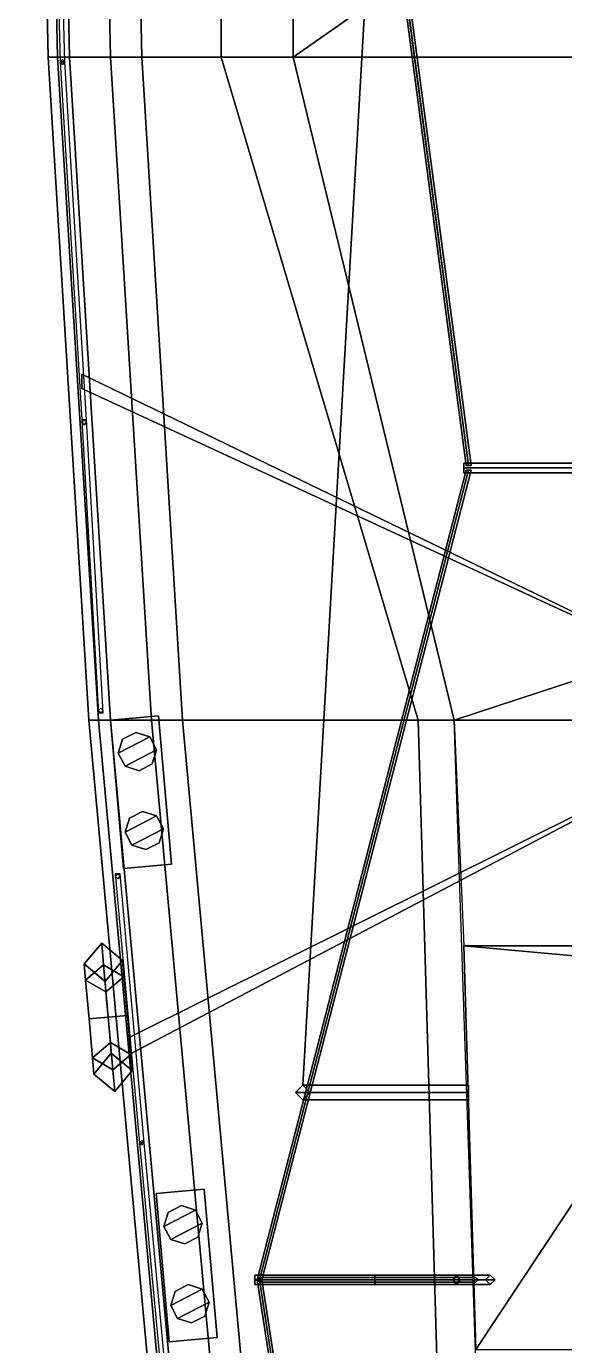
# Model space of a CAD drawing. Header units: millimetres. Extents: x -3 to 3, y -23.4 to 39.1.
# Drawn here: x -3.03 to -0.79, y -9.49 to -4 of the extents above; entities that cross this region are included whole.
import ezdxf

# ---------------------------------------------------------------- set-up
doc = ezdxf.new("R2010")
doc.units = ezdxf.units.MM
for name, color, linetype in [('base_43', 7, 'Continuous'), ('railing', 6, 'Continuous'), ('ring-buoy', 1, 'Continuous'), ('underwater', 1, 'Continuous')]:
    doc.layers.add(name, color=color, linetype=linetype)

msp = doc.modelspace()

# ---------------------------------------------------------------- linework, layer by layer
for points in [[(-2.99, 0.03), (-2.9, -4.13), (-2.9, -4.13, 1), (-2.99, 0.03, 1)], [(-2.22, -0.35, 1), (-2.99, 0.03, 1), (-2.9, -4.13, 1), (-2.22, -4.13, 1)], [(-1.92, -0.35, 2.03), (-2.22, -0.35, 1), (-2.22, -4.13, 1), (-1.92, -4.13, 2.03)], [(-1.92, -0.35, 2.03), (-1.92, -4.13, 2.03), (-1.12, -3.57, 2.03), (-1.12, -1.7, 2.03)], [(-1.46, -1.09, 6.19), (-1.88, -8.41, 5.64), (-1.88, -8.41, 5.68), (-1.46, -1.09, 6.25)], [(-1.46, -1.09, 6.25), (-1.88, -8.41, 5.68), (-1.88, -8.41, 5.64), (-1.46, -1.09, 6.19)], [(-1.12, -3.57, 2.03), (-1.92, -4.13, 2.03), (1.92, -4.13, 2.03), (0, -3.57, 2.03)], [(-2.9, -4.13, 1), (-2.73, -6.89, 1.21), (-1.4, -6.89, 1.21), (-2.22, -4.13, 1)], [(-2.22, -4.13, 1), (-1.4, -6.89, 1.21), (-1.25, -6.89, 1.85), (-1.92, -4.13, 2.03)], [(-1.92, -4.13, 2.03), (-1.25, -6.89, 1.85), (0.61, -6.28, 1.85), (1.92, -4.13, 2.03)], [(-2.8, -5.45, 1.1), (-0.05, -6.78, 6.67), (-0.05, -6.78, 6.54), (-2.8, -5.51, 1.1)], [(-2.8, -5.51, 1.1), (-0.05, -6.78, 6.54), (-0.05, -6.78, 6.67), (-2.8, -5.45, 1.1)], [(-1.25, -6.89, 1.85), (-1.21, -7.83, 1.85), (0.61, -7.83, 1.85), (0.61, -6.28, 1.85)], [(-2.73, -6.89), (-2.44, -10.05), (-2.44, -10.05, 1.21), (-2.73, -6.89, 1.21)], [(-1.4, -6.89, 1.21), (-2.73, -6.89, 1.21), (-2.44, -10.05, 1.21), (-1.2, -13.71, 1.21)], [(-2.4808, -6.8726, 1.34), (-2.4808, -6.8726, 1.21), (-2.68, -6.89, 1.21), (-2.68, -6.89, 1.34)], [(-2.68, -6.89, 1.34), (-2.626, -7.5076, 1.34), (-2.4267, -7.4902, 1.34), (-2.4808, -6.8726, 1.34)], [(-2.68, -6.89, 1.21), (-2.626, -7.5076, 1.21), (-2.626, -7.5076, 1.34), (-2.68, -6.89, 1.34)], [(-2.4267, -7.4902, 1.34), (-2.4267, -7.4902, 1.21), (-2.4808, -6.8726, 1.21), (-2.4808, -6.8726, 1.34)], [(-1.25, -6.89, 1.85), (-1.4, -6.89, 1.21), (-1.2, -13.71, 1.21), (-1.02, -13.71, 1.85)], [(-2.5752, -6.9411, 1.53), (-2.6295, -6.9693, 1.53), (-2.6479, -7.0277, 1.53), (-2.5168, -6.9595, 1.53)], [(-2.5168, -6.9595, 1.53), (-2.6479, -7.0277, 1.53), (-2.6196, -7.082, 1.53), (-2.4885, -7.0138, 1.53)], [(-2.6295, -6.9693, 1.34), (-2.6479, -7.0277, 1.34), (-2.6479, -7.0277, 1.53), (-2.6295, -6.9693, 1.53)], [(-2.5752, -6.9411, 1.34), (-2.6295, -6.9693, 1.34), (-2.6295, -6.9693, 1.53), (-2.5752, -6.9411, 1.53)], [(-2.6, -8.21, 1.21), (-0.05, -6.94, 6.54), (-0.05, -6.94, 6.67), (-2.6, -8.28, 1.21)], [(-2.6, -8.28, 1.21), (-0.05, -6.94, 6.67), (-0.05, -6.94, 6.54), (-2.6, -8.21, 1.21)], [(-2.5168, -6.9595, 1.34), (-2.5752, -6.9411, 1.34), (-2.5752, -6.9411, 1.53), (-2.5168, -6.9595, 1.53)], [(-2.4885, -7.0138, 1.34), (-2.5168, -6.9595, 1.34), (-2.5168, -6.9595, 1.53), (-2.4885, -7.0138, 1.53)], [(-2.6479, -7.0277, 1.34), (-2.6196, -7.082, 1.34), (-2.6196, -7.082, 1.53), (-2.6479, -7.0277, 1.53)], [(-2.4885, -7.0138, 1.53), (-2.6196, -7.082, 1.53), (-2.5612, -7.1004, 1.53), (-2.5069, -7.0722, 1.53)], [(-2.5069, -7.0722, 1.34), (-2.4885, -7.0138, 1.34), (-2.4885, -7.0138, 1.53), (-2.5069, -7.0722, 1.53)], [(-2.6196, -7.082, 1.34), (-2.5612, -7.1004, 1.34), (-2.5612, -7.1004, 1.53), (-2.6196, -7.082, 1.53)], [(-2.5612, -7.1004, 1.34), (-2.5069, -7.0722, 1.34), (-2.5069, -7.0722, 1.53), (-2.5612, -7.1004, 1.53)], [(-2.5464, -7.2698, 1.53), (-2.6007, -7.2981, 1.53), (-2.6191, -7.3565, 1.53), (-2.488, -7.2882, 1.53)], [(-2.488, -7.2882, 1.53), (-2.6191, -7.3565, 1.53), (-2.5908, -7.4108, 1.53), (-2.4597, -7.3425, 1.53)], [(-2.6007, -7.2981, 1.34), (-2.6191, -7.3565, 1.34), (-2.6191, -7.3565, 1.53), (-2.6007, -7.2981, 1.53)], [(-2.5464, -7.2698, 1.34), (-2.6007, -7.2981, 1.34), (-2.6007, -7.2981, 1.53), (-2.5464, -7.2698, 1.53)], [(-2.488, -7.2882, 1.34), (-2.5464, -7.2698, 1.34), (-2.5464, -7.2698, 1.53), (-2.488, -7.2882, 1.53)], [(-2.4597, -7.3425, 1.34), (-2.488, -7.2882, 1.34), (-2.488, -7.2882, 1.53), (-2.4597, -7.3425, 1.53)], [(-2.6191, -7.3565, 1.34), (-2.5908, -7.4108, 1.34), (-2.5908, -7.4108, 1.53), (-2.6191, -7.3565, 1.53)], [(-2.4597, -7.3425, 1.53), (-2.5908, -7.4108, 1.53), (-2.5324, -7.4292, 1.53), (-2.4781, -7.4009, 1.53)], [(-2.4781, -7.4009, 1.34), (-2.4597, -7.3425, 1.34), (-2.4597, -7.3425, 1.53), (-2.4781, -7.4009, 1.53)], [(-2.5908, -7.4108, 1.34), (-2.5324, -7.4292, 1.34), (-2.5324, -7.4292, 1.53), (-2.5908, -7.4108, 1.53)], [(-2.5324, -7.4292, 1.34), (-2.4781, -7.4009, 1.34), (-2.4781, -7.4009, 1.53), (-2.5324, -7.4292, 1.53)], [(-2.626, -7.5076, 1.34), (-2.626, -7.5076, 1.21), (-2.4267, -7.4902, 1.21), (-2.4267, -7.4902, 1.34)], [(-1.21, -7.83, 1.85), (-1.16, -9.51, 1.85), (-1.16, -9.51, 3.97), (-1.21, -7.83, 3.97)], [(0.4, -7.83, 2.77), (0.61, -7.83, 1.85), (-1.21, -7.83, 1.85), (-0.4, -7.83, 2.77)], [(-1.21, -7.83, 3.97), (-1.16, -9.51, 3.97), (-0.43, -8.41, 3.97), (-0.43, -7.9, 3.97)], [(-0.4, -7.83, 3.97), (-0.4, -7.83, 2.77), (-1.21, -7.83, 1.85), (-1.21, -7.83, 3.97)], [(-0.4, -7.9, 3.97), (-0.4, -7.83, 3.97), (-1.21, -7.83, 3.97), (-0.43, -7.9, 3.97)], [(-1.19, -8.41, 3.28), (-1.19, -8.44, 3.25), (-1.91, -8.44, 3.25), (-1.88, -8.41, 3.28)], [(-1.91, -8.44, 5.68), (-1.88, -8.41, 5.68), (-1.88, -8.41, 3.28), (-1.91, -8.44, 3.25)], [(-1.88, -8.41, 5.68), (-1.91, -8.44, 5.68), (-1.88, -8.47, 5.68), (-1.85, -8.44, 5.68)], [(-1.19, -8.44, 3.25), (-1.19, -8.47, 3.28), (-1.88, -8.47, 3.28), (-1.91, -8.44, 3.25)], [(-1.88, -8.47, 5.68), (-1.91, -8.44, 5.68), (-1.91, -8.44, 3.25), (-1.88, -8.47, 3.28)], [(-1.19, -8.44, 3.31), (-1.19, -8.41, 3.28), (-1.88, -8.41, 3.28), (-1.85, -8.44, 3.31)], [(-1.19, -8.44, 3.7), (-1.19, -8.41, 3.67), (-1.88, -8.41, 3.67), (-1.85, -8.44, 3.7)], [(-1.19, -8.41, 3.67), (-1.19, -8.44, 3.64), (-1.85, -8.44, 3.64), (-1.88, -8.41, 3.67)], [(-1.88, -8.41, 5.68), (-1.85, -8.44, 5.68), (-1.85, -8.44, 3.31), (-1.88, -8.41, 3.28)], [(-1.19, -8.47, 3.28), (-1.19, -8.44, 3.31), (-1.85, -8.44, 3.31), (-1.88, -8.47, 3.28)], [(-1.19, -8.47, 3.67), (-1.19, -8.44, 3.7), (-1.85, -8.44, 3.7), (-1.88, -8.47, 3.67)], [(-1.19, -8.44, 3.64), (-1.19, -8.47, 3.67), (-1.88, -8.47, 3.67), (-1.85, -8.44, 3.64)], [(-1.85, -8.44, 5.68), (-1.88, -8.47, 5.68), (-1.88, -8.47, 3.28), (-1.85, -8.44, 3.31)], [(-0.43, -8.41, 3.97), (-1.16, -9.51, 3.97), (1.16, -9.51, 3.97), (0.43, -8.41, 3.97)], [(-2.2908, -8.8426, 1.34), (-2.2908, -8.8426, 1.21), (-2.49, -8.86, 1.21), (-2.49, -8.86, 1.34)], [(-2.49, -8.86, 1.34), (-2.436, -9.4776, 1.34), (-2.2367, -9.4602, 1.34), (-2.2908, -8.8426, 1.34)], [(-2.49, -8.86, 1.21), (-2.436, -9.4776, 1.21), (-2.436, -9.4776, 1.34), (-2.49, -8.86, 1.34)], [(-2.2367, -9.4602, 1.34), (-2.2367, -9.4602, 1.21), (-2.2908, -8.8426, 1.21), (-2.2908, -8.8426, 1.34)], [(-2.3852, -8.9111, 1.53), (-2.4395, -8.9393, 1.53), (-2.4579, -8.9977, 1.53), (-2.3268, -8.9295, 1.53)], [(-2.3268, -8.9295, 1.53), (-2.4579, -8.9977, 1.53), (-2.4296, -9.052, 1.53), (-2.2985, -8.9838, 1.53)], [(-2.4395, -8.9393, 1.34), (-2.4579, -8.9977, 1.34), (-2.4579, -8.9977, 1.53), (-2.4395, -8.9393, 1.53)], [(-2.3852, -8.9111, 1.34), (-2.4395, -8.9393, 1.34), (-2.4395, -8.9393, 1.53), (-2.3852, -8.9111, 1.53)], [(-2.3268, -8.9295, 1.34), (-2.3852, -8.9111, 1.34), (-2.3852, -8.9111, 1.53), (-2.3268, -8.9295, 1.53)], [(-2.2985, -8.9838, 1.34), (-2.3268, -8.9295, 1.34), (-2.3268, -8.9295, 1.53), (-2.2985, -8.9838, 1.53)], [(-2.4579, -8.9977, 1.34), (-2.4296, -9.052, 1.34), (-2.4296, -9.052, 1.53), (-2.4579, -8.9977, 1.53)], [(-2.2985, -8.9838, 1.53), (-2.4296, -9.052, 1.53), (-2.3712, -9.0704, 1.53), (-2.3169, -9.0422, 1.53)], [(-2.3169, -9.0422, 1.34), (-2.2985, -8.9838, 1.34), (-2.2985, -8.9838, 1.53), (-2.3169, -9.0422, 1.53)], [(-2.4296, -9.052, 1.34), (-2.3712, -9.0704, 1.34), (-2.3712, -9.0704, 1.53), (-2.4296, -9.052, 1.53)], [(-2.3712, -9.0704, 1.34), (-2.3169, -9.0422, 1.34), (-2.3169, -9.0422, 1.53), (-2.3712, -9.0704, 1.53)], [(-2.3564, -9.2398, 1.53), (-2.4107, -9.2681, 1.53), (-2.4291, -9.3265, 1.53), (-2.298, -9.2582, 1.53)], [(-2.298, -9.2582, 1.53), (-2.4291, -9.3265, 1.53), (-2.4008, -9.3808, 1.53), (-2.2697, -9.3125, 1.53)], [(-2.4107, -9.2681, 1.34), (-2.4291, -9.3265, 1.34), (-2.4291, -9.3265, 1.53), (-2.4107, -9.2681, 1.53)], [(-2.3564, -9.2398, 1.34), (-2.4107, -9.2681, 1.34), (-2.4107, -9.2681, 1.53), (-2.3564, -9.2398, 1.53)], [(-2.298, -9.2582, 1.34), (-2.3564, -9.2398, 1.34), (-2.3564, -9.2398, 1.53), (-2.298, -9.2582, 1.53)], [(-2.2697, -9.3125, 1.34), (-2.298, -9.2582, 1.34), (-2.298, -9.2582, 1.53), (-2.2697, -9.3125, 1.53)], [(-2.4291, -9.3265, 1.34), (-2.4008, -9.3808, 1.34), (-2.4008, -9.3808, 1.53), (-2.4291, -9.3265, 1.53)], [(-2.2697, -9.3125, 1.53), (-2.4008, -9.3808, 1.53), (-2.3424, -9.3992, 1.53), (-2.2881, -9.3709, 1.53)], [(-2.2881, -9.3709, 1.34), (-2.2697, -9.3125, 1.34), (-2.2697, -9.3125, 1.53), (-2.2881, -9.3709, 1.53)], [(-2.4008, -9.3808, 1.34), (-2.3424, -9.3992, 1.34), (-2.3424, -9.3992, 1.53), (-2.4008, -9.3808, 1.53)], [(-2.3424, -9.3992, 1.34), (-2.2881, -9.3709, 1.34), (-2.2881, -9.3709, 1.53), (-2.3424, -9.3992, 1.53)], [(-2.436, -9.4776, 1.34), (-2.436, -9.4776, 1.21), (-2.2367, -9.4602, 1.21), (-2.2367, -9.4602, 1.34)]]:
    msp.add_3dface(points)
at = {"color": 0}
msp.add_3dface([(-2.9, -4.13), (-2.73, -6.89), (-2.73, -6.89, 1.21), (-2.9, -4.13, 1)], dxfattribs=at)
at = {"layer": 'base_43'}
for points in [[(-3.03, 0.03, 0.88), (-2.94, -4.13, 0.88), (-2.94, -4.13, 0.98), (-3.03, 0.03, 0.98)], [(-3.03, 0.03, 0.98), (-2.94, -4.13, 0.98), (-2.9, -4.13, 0.98), (-2.99, 0.03, 0.98)], [(-2.99, 0.03, 0.88), (-2.9, -4.13, 0.88), (-2.94, -4.13, 0.88), (-3.03, 0.03, 0.88)], [(-2.99, 0.03), (-2.9, -4.13), (-2.9, -4.13, 0.88), (-2.99, 0.03, 0.88)], [(-2.22, -0.35, 1), (-2.99, 0.03, 1), (-2.9, -4.13, 1), (-2.22, -4.13, 1)], [(-2.99, 0.03, 0.98), (-2.9, -4.13, 0.98), (-2.9, -4.13, 1), (-2.99, 0.03, 1)], [(-1.92, -0.35, 2.03), (-2.22, -0.35, 1), (-2.22, -4.13, 1), (-1.92, -4.13, 2.03)], [(-1.92, -0.35, 2.03), (-1.92, -4.13, 2.03), (-1.12, -3.57, 2.03), (-1.12, -1.7, 2.03)], [(-1.2, -5.83, 6.04), (-1.19, -5.83, 6.05), (-1.91, -0.37, 2.03), (-1.92, -0.38, 2.03)], [(-1.19, -5.83, 6.03), (-1.2, -5.83, 6.04), (-1.92, -0.38, 2.03), (-1.91, -0.39, 2.03)], [(-1.19, -5.83, 6.05), (-1.18, -5.83, 6.04), (-1.9, -0.38, 2.03), (-1.91, -0.37, 2.03)], [(-1.18, -5.83, 6.04), (-1.19, -5.83, 6.03), (-1.91, -0.39, 2.03), (-1.9, -0.38, 2.03)], [(-1.12, -3.57, 2.03), (-1.92, -4.13, 2.03), (1.92, -4.13, 2.03), (0, -3.57, 2.03)], [(-2.9, -4.13, 1), (-2.73, -6.89, 1.21), (-1.4, -6.89, 1.21), (-2.22, -4.13, 1)], [(-2.22, -4.13, 1), (-1.4, -6.89, 1.21), (-1.25, -6.89, 1.85), (-1.92, -4.13, 2.03)], [(-1.92, -4.13, 2.03), (-1.25, -6.89, 1.85), (0.61, -6.28, 1.85), (1.92, -4.13, 2.03)], [(1.21, -5.84, 6.06), (1.21, -5.82, 6.04), (-1.21, -5.82, 6.04), (-1.21, -5.84, 6.06)], [(1.21, -5.82, 6.04), (1.21, -5.84, 6.02), (-1.21, -5.84, 6.02), (-1.21, -5.82, 6.04)], [(-1.21, -5.84, 6.06), (-1.21, -5.82, 6.04), (-1.21, -5.84, 6.02), (-1.21, -5.86, 6.04)], [(-1.19, -5.85, 6.05), (-1.2, -5.85, 6.04), (-2.07, -9.22, 5.7), (-2.06, -9.22, 5.71)], [(-1.2, -5.85, 6.04), (-1.19, -5.85, 6.03), (-2.06, -9.22, 5.69), (-2.07, -9.22, 5.7)], [(-1.18, -5.85, 6.04), (-1.19, -5.85, 6.05), (-2.06, -9.22, 5.71), (-2.05, -9.22, 5.7)], [(-1.19, -5.85, 6.03), (-1.18, -5.85, 6.04), (-2.05, -9.22, 5.7), (-2.06, -9.22, 5.69)], [(1.21, -5.86, 6.04), (1.21, -5.84, 6.06), (-1.21, -5.84, 6.06), (-1.21, -5.86, 6.04)], [(1.21, -5.84, 6.02), (1.21, -5.86, 6.04), (-1.21, -5.86, 6.04), (-1.21, -5.84, 6.02)], [(-1.25, -6.89, 1.85), (-1.21, -7.83, 1.85), (0.61, -7.83, 1.85), (0.61, -6.28, 1.85)], [(-2.77, -6.89, 0.88), (-2.48, -10.05, 0.88), (-2.48, -10.05, 0.98), (-2.77, -6.89, 0.98)], [(-2.77, -6.89, 0.98), (-2.48, -10.05, 0.98), (-2.44, -10.05, 0.98), (-2.73, -6.89, 0.98)], [(-2.73, -6.89, 0.88), (-2.44, -10.05, 0.88), (-2.48, -10.05, 0.88), (-2.77, -6.89, 0.88)], [(-2.73, -6.89), (-2.44, -10.05), (-2.44, -10.05, 0.88), (-2.73, -6.89, 0.88)], [(-1.4, -6.89, 1.21), (-2.73, -6.89, 1.21), (-2.44, -10.05, 1.21), (-1.2, -13.71, 1.21)], [(-2.73, -6.89, 0.98), (-2.44, -10.05, 0.98), (-2.44, -10.05, 1.21), (-2.73, -6.89, 1.21)], [(-2.68, -6.89, 1.34), (-2.626, -7.5076, 1.34), (-2.4267, -7.4902, 1.34), (-2.4808, -6.8726, 1.34)], [(-2.4808, -6.8726, 1.34), (-2.4808, -6.8726, 1.21), (-2.68, -6.89, 1.21), (-2.68, -6.89, 1.34)], [(-2.68, -6.89, 1.21), (-2.626, -7.5076, 1.21), (-2.626, -7.5076, 1.34), (-2.68, -6.89, 1.34)], [(-2.4267, -7.4902, 1.34), (-2.4267, -7.4902, 1.21), (-2.4808, -6.8726, 1.21), (-2.4808, -6.8726, 1.34)], [(-1.25, -6.89, 1.85), (-1.4, -6.89, 1.21), (-1.2, -13.71, 1.21), (-1.02, -13.71, 1.85)], [(-2.5752, -6.9411, 1.53), (-2.6295, -6.9693, 1.53), (-2.6479, -7.0277, 1.53), (-2.5168, -6.9595, 1.53)], [(-2.5168, -6.9595, 1.53), (-2.6479, -7.0277, 1.53), (-2.6196, -7.082, 1.53), (-2.4885, -7.0138, 1.53)], [(-2.6295, -6.9693, 1.34), (-2.6479, -7.0277, 1.34), (-2.6479, -7.0277, 1.53), (-2.6295, -6.9693, 1.53)], [(-2.5752, -6.9411, 1.34), (-2.6295, -6.9693, 1.34), (-2.6295, -6.9693, 1.53), (-2.5752, -6.9411, 1.53)], [(-2.5168, -6.9595, 1.34), (-2.5752, -6.9411, 1.34), (-2.5752, -6.9411, 1.53), (-2.5168, -6.9595, 1.53)], [(-2.4885, -7.0138, 1.34), (-2.5168, -6.9595, 1.34), (-2.5168, -6.9595, 1.53), (-2.4885, -7.0138, 1.53)], [(-2.6479, -7.0277, 1.34), (-2.6196, -7.082, 1.34), (-2.6196, -7.082, 1.53), (-2.6479, -7.0277, 1.53)], [(-2.4885, -7.0138, 1.53), (-2.6196, -7.082, 1.53), (-2.5612, -7.1004, 1.53), (-2.5069, -7.0722, 1.53)], [(-2.5069, -7.0722, 1.34), (-2.4885, -7.0138, 1.34), (-2.4885, -7.0138, 1.53), (-2.5069, -7.0722, 1.53)], [(-2.6196, -7.082, 1.34), (-2.5612, -7.1004, 1.34), (-2.5612, -7.1004, 1.53), (-2.6196, -7.082, 1.53)], [(-2.5612, -7.1004, 1.34), (-2.5069, -7.0722, 1.34), (-2.5069, -7.0722, 1.53), (-2.5612, -7.1004, 1.53)], [(-2.5464, -7.2698, 1.53), (-2.6007, -7.2981, 1.53), (-2.6191, -7.3565, 1.53), (-2.488, -7.2882, 1.53)], [(-2.488, -7.2882, 1.53), (-2.6191, -7.3565, 1.53), (-2.5908, -7.4108, 1.53), (-2.4597, -7.3425, 1.53)], [(-2.6007, -7.2981, 1.34), (-2.6191, -7.3565, 1.34), (-2.6191, -7.3565, 1.53), (-2.6007, -7.2981, 1.53)], [(-2.5464, -7.2698, 1.34), (-2.6007, -7.2981, 1.34), (-2.6007, -7.2981, 1.53), (-2.5464, -7.2698, 1.53)], [(-2.488, -7.2882, 1.34), (-2.5464, -7.2698, 1.34), (-2.5464, -7.2698, 1.53), (-2.488, -7.2882, 1.53)], [(-2.4597, -7.3425, 1.34), (-2.488, -7.2882, 1.34), (-2.488, -7.2882, 1.53), (-2.4597, -7.3425, 1.53)], [(-2.6191, -7.3565, 1.34), (-2.5908, -7.4108, 1.34), (-2.5908, -7.4108, 1.53), (-2.6191, -7.3565, 1.53)], [(-2.4597, -7.3425, 1.53), (-2.5908, -7.4108, 1.53), (-2.5324, -7.4292, 1.53), (-2.4781, -7.4009, 1.53)], [(-2.4781, -7.4009, 1.34), (-2.4597, -7.3425, 1.34), (-2.4597, -7.3425, 1.53), (-2.4781, -7.4009, 1.53)], [(-2.5908, -7.4108, 1.34), (-2.5324, -7.4292, 1.34), (-2.5324, -7.4292, 1.53), (-2.5908, -7.4108, 1.53)], [(-2.5324, -7.4292, 1.34), (-2.4781, -7.4009, 1.34), (-2.4781, -7.4009, 1.53), (-2.5324, -7.4292, 1.53)], [(-2.626, -7.5076, 1.34), (-2.626, -7.5076, 1.21), (-2.4267, -7.4902, 1.21), (-2.4267, -7.4902, 1.34)], [(-0.4, -7.83, 3.97), (-0.4, -7.83, 2.77), (-1.21, -7.83, 1.85), (-1.21, -7.83, 3.97)], [(0.4, -7.83, 2.77), (0.61, -7.83, 1.85), (-1.21, -7.83, 1.85), (-0.4, -7.83, 2.77)], [(-1.21, -7.83, 1.85), (-1.16, -9.51, 1.85), (-1.16, -9.51, 3.97), (-1.21, -7.83, 3.97)], [(-0.4, -7.9, 3.97), (-0.4, -7.83, 3.97), (-1.21, -7.83, 3.97), (-0.43, -7.9, 3.97)], [(-1.21, -7.83, 3.97), (-1.16, -9.51, 3.97), (-0.43, -8.41, 3.97), (-0.43, -7.9, 3.97)], [(-0.43, -8.41, 3.97), (-1.16, -9.51, 3.97), (1.16, -9.51, 3.97), (0.43, -8.41, 3.97)], [(-2.49, -8.86, 1.34), (-2.436, -9.4776, 1.34), (-2.2367, -9.4602, 1.34), (-2.2908, -8.8426, 1.34)], [(-2.2908, -8.8426, 1.34), (-2.2908, -8.8426, 1.21), (-2.49, -8.86, 1.21), (-2.49, -8.86, 1.34)], [(-2.49, -8.86, 1.21), (-2.436, -9.4776, 1.21), (-2.436, -9.4776, 1.34), (-2.49, -8.86, 1.34)], [(-2.2367, -9.4602, 1.34), (-2.2367, -9.4602, 1.21), (-2.2908, -8.8426, 1.21), (-2.2908, -8.8426, 1.34)], [(-2.3852, -8.9111, 1.53), (-2.4395, -8.9393, 1.53), (-2.4579, -8.9977, 1.53), (-2.3268, -8.9295, 1.53)], [(-2.3268, -8.9295, 1.53), (-2.4579, -8.9977, 1.53), (-2.4296, -9.052, 1.53), (-2.2985, -8.9838, 1.53)], [(-2.4395, -8.9393, 1.34), (-2.4579, -8.9977, 1.34), (-2.4579, -8.9977, 1.53), (-2.4395, -8.9393, 1.53)], [(-2.3852, -8.9111, 1.34), (-2.4395, -8.9393, 1.34), (-2.4395, -8.9393, 1.53), (-2.3852, -8.9111, 1.53)], [(-2.3268, -8.9295, 1.34), (-2.3852, -8.9111, 1.34), (-2.3852, -8.9111, 1.53), (-2.3268, -8.9295, 1.53)], [(-2.2985, -8.9838, 1.34), (-2.3268, -8.9295, 1.34), (-2.3268, -8.9295, 1.53), (-2.2985, -8.9838, 1.53)], [(-2.4579, -8.9977, 1.34), (-2.4296, -9.052, 1.34), (-2.4296, -9.052, 1.53), (-2.4579, -8.9977, 1.53)], [(-2.2985, -8.9838, 1.53), (-2.4296, -9.052, 1.53), (-2.3712, -9.0704, 1.53), (-2.3169, -9.0422, 1.53)], [(-2.3169, -9.0422, 1.34), (-2.2985, -8.9838, 1.34), (-2.2985, -8.9838, 1.53), (-2.3169, -9.0422, 1.53)], [(-2.4296, -9.052, 1.34), (-2.3712, -9.0704, 1.34), (-2.3712, -9.0704, 1.53), (-2.4296, -9.052, 1.53)], [(-2.3712, -9.0704, 1.34), (-2.3169, -9.0422, 1.34), (-2.3169, -9.0422, 1.53), (-2.3712, -9.0704, 1.53)], [(-2.08, -9.2, 5.7), (-2.08, -9.22, 5.72), (-1.58, -9.22, 5.72), (-1.58, -9.2, 5.7)], [(-2.08, -9.22, 5.68), (-2.08, -9.2, 5.7), (-1.58, -9.2, 5.7), (-1.58, -9.22, 5.68)], [(-2.08, -9.2, 5.7), (-2.08, -9.22, 5.68), (-2.08, -9.24, 5.7), (-2.08, -9.22, 5.72)], [(-2.08, -9.22, 5.72), (-2.08, -9.24, 5.7), (-1.58, -9.24, 5.7), (-1.58, -9.22, 5.72)], [(-2.08, -9.24, 5.7), (-2.08, -9.22, 5.68), (-1.58, -9.22, 5.68), (-1.58, -9.24, 5.7)], [(-1.16, -9.21, 3.97), (-1.17, -9.22, 3.97), (-2.07, -9.22, 5.7), (-2.06, -9.21, 5.7)], [(-1.17, -9.22, 3.97), (-1.16, -9.23, 3.97), (-2.06, -9.23, 5.7), (-2.07, -9.22, 5.7)], [(-0.01, -22.58, 4.27), (0, -22.58, 4.28), (-2.06, -9.22, 5.71), (-2.07, -9.22, 5.7)], [(0, -22.58, 4.26), (-0.01, -22.58, 4.27), (-2.07, -9.22, 5.7), (-2.06, -9.22, 5.69)], [(-1.15, -9.22, 3.97), (-1.16, -9.21, 3.97), (-2.06, -9.21, 5.7), (-2.05, -9.22, 5.7)], [(-1.16, -9.23, 3.97), (-1.15, -9.22, 3.97), (-2.05, -9.22, 5.7), (-2.06, -9.23, 5.7)], [(0, -22.58, 4.28), (0.01, -22.58, 4.27), (-2.05, -9.22, 5.7), (-2.06, -9.22, 5.71)], [(0.01, -22.58, 4.27), (0, -22.58, 4.26), (-2.06, -9.22, 5.69), (-2.05, -9.22, 5.7)], [(-1.2264, -9.22, 5.5736), (-1.2406, -9.2, 5.5594), (-1.58, -9.2, 5.7), (-1.58, -9.22, 5.72)], [(-1.2406, -9.2, 5.5594), (-1.2547, -9.22, 5.5453), (-1.58, -9.22, 5.68), (-1.58, -9.2, 5.7)], [(-1.2547, -9.22, 5.5453), (-1.2406, -9.24, 5.5594), (-1.58, -9.24, 5.7), (-1.58, -9.22, 5.68)], [(-1.2406, -9.24, 5.5594), (-1.2264, -9.22, 5.5736), (-1.58, -9.22, 5.72), (-1.58, -9.24, 5.7)], [(-1.1, -9.2, 5.22), (-1.12, -9.22, 5.22), (-1.2547, -9.22, 5.5453), (-1.2406, -9.2, 5.5594)], [(-1.12, -9.22, 5.22), (-1.1, -9.24, 5.22), (-1.2406, -9.24, 5.5594), (-1.2547, -9.22, 5.5453)], [(-1.08, -9.22, 5.22), (-1.1, -9.2, 5.22), (-1.2406, -9.2, 5.5594), (-1.2264, -9.22, 5.5736)], [(-1.1, -9.24, 5.22), (-1.08, -9.22, 5.22), (-1.2264, -9.22, 5.5736), (-1.2406, -9.24, 5.5594)], [(-1.12, -9.22, 5.22), (-1.1, -9.2, 5.22), (-1.1, -9.2, 3.97), (-1.12, -9.22, 3.97)], [(-1.1, -9.24, 5.22), (-1.12, -9.22, 5.22), (-1.12, -9.22, 3.97), (-1.1, -9.24, 3.97)], [(-1.1, -9.2, 5.22), (-1.08, -9.22, 5.22), (-1.08, -9.22, 3.97), (-1.1, -9.2, 3.97)], [(-1.08, -9.22, 5.22), (-1.1, -9.24, 5.22), (-1.1, -9.24, 3.97), (-1.08, -9.22, 3.97)], [(-2.3564, -9.2398, 1.53), (-2.4107, -9.2681, 1.53), (-2.4291, -9.3265, 1.53), (-2.298, -9.2582, 1.53)], [(-2.298, -9.2582, 1.53), (-2.4291, -9.3265, 1.53), (-2.4008, -9.3808, 1.53), (-2.2697, -9.3125, 1.53)], [(-2.4107, -9.2681, 1.34), (-2.4291, -9.3265, 1.34), (-2.4291, -9.3265, 1.53), (-2.4107, -9.2681, 1.53)], [(-2.3564, -9.2398, 1.34), (-2.4107, -9.2681, 1.34), (-2.4107, -9.2681, 1.53), (-2.3564, -9.2398, 1.53)], [(-2.298, -9.2582, 1.34), (-2.3564, -9.2398, 1.34), (-2.3564, -9.2398, 1.53), (-2.298, -9.2582, 1.53)], [(-2.2697, -9.3125, 1.34), (-2.298, -9.2582, 1.34), (-2.298, -9.2582, 1.53), (-2.2697, -9.3125, 1.53)], [(-2.4291, -9.3265, 1.34), (-2.4008, -9.3808, 1.34), (-2.4008, -9.3808, 1.53), (-2.4291, -9.3265, 1.53)], [(-2.2697, -9.3125, 1.53), (-2.4008, -9.3808, 1.53), (-2.3424, -9.3992, 1.53), (-2.2881, -9.3709, 1.53)], [(-2.2881, -9.3709, 1.34), (-2.2697, -9.3125, 1.34), (-2.2697, -9.3125, 1.53), (-2.2881, -9.3709, 1.53)], [(-2.4008, -9.3808, 1.34), (-2.3424, -9.3992, 1.34), (-2.3424, -9.3992, 1.53), (-2.4008, -9.3808, 1.53)], [(-2.3424, -9.3992, 1.34), (-2.2881, -9.3709, 1.34), (-2.2881, -9.3709, 1.53), (-2.3424, -9.3992, 1.53)], [(-2.436, -9.4776, 1.34), (-2.436, -9.4776, 1.21), (-2.2367, -9.4602, 1.21), (-2.2367, -9.4602, 1.34)]]:
    msp.add_3dface(points, dxfattribs=at)
at = {"layer": 'base_43', "color": 0}
for points in [[(-2.94, -4.13, 0.88), (-2.77, -6.89, 0.88), (-2.77, -6.89, 0.98), (-2.94, -4.13, 0.98)], [(-2.94, -4.13, 0.98), (-2.77, -6.89, 0.98), (-2.73, -6.89, 0.98), (-2.9, -4.13, 0.98)], [(-2.9, -4.13, 0.88), (-2.73, -6.89, 0.88), (-2.77, -6.89, 0.88), (-2.94, -4.13, 0.88)], [(-2.9, -4.13), (-2.73, -6.89), (-2.73, -6.89, 0.88), (-2.9, -4.13, 0.88)], [(-2.9, -4.13, 0.98), (-2.73, -6.89, 0.98), (-2.73, -6.89, 1.21), (-2.9, -4.13, 1)]]:
    msp.add_3dface(points, dxfattribs=at)
at = {"layer": 'railing'}
for points in [[(-2.89, -4.15, 2), (-2.87, -4.15, 2), (-2.91, -2.65, 2), (-2.93, -2.65, 2)], [(-2.89, -4.15, 1.52), (-2.87, -4.15, 1.52), (-2.91, -2.65, 1.52), (-2.93, -2.65, 1.52)], [(-2.88, -4.14, 1), (-2.89, -4.15, 1), (-2.89, -4.15, 2), (-2.88, -4.14, 2)], [(-2.89, -4.15, 1), (-2.88, -4.16, 1), (-2.88, -4.16, 2), (-2.89, -4.15, 2)], [(-2.8, -5.64, 2.11), (-2.78, -5.64, 2.11), (-2.87, -4.15, 2), (-2.89, -4.15, 2)], [(-2.8, -5.64, 1.63), (-2.78, -5.64, 1.63), (-2.87, -4.15, 1.52), (-2.89, -4.15, 1.52)], [(-2.87, -4.15, 1), (-2.88, -4.14, 1), (-2.88, -4.14, 2), (-2.87, -4.15, 2)], [(-2.88, -4.16, 1), (-2.87, -4.15, 1), (-2.87, -4.15, 2), (-2.88, -4.16, 2)], [(-2.79, -5.64, 1.11), (-2.8, -5.65, 1.11), (-2.8, -5.65, 2.11), (-2.79, -5.64, 2.11)], [(-2.73, -6.86, 2.21), (-2.71, -6.86, 2.21), (-2.78, -5.64, 2.11), (-2.8, -5.64, 2.11)], [(-2.73, -6.86, 1.73), (-2.71, -6.86, 1.73), (-2.78, -5.64, 1.63), (-2.8, -5.64, 1.63)], [(-2.8, -5.65, 1.11), (-2.79, -5.66, 1.11), (-2.79, -5.66, 2.11), (-2.8, -5.65, 2.11)], [(-2.78, -5.65, 1.11), (-2.79, -5.64, 1.11), (-2.79, -5.64, 2.11), (-2.78, -5.65, 2.11)], [(-2.79, -5.66, 1.11), (-2.78, -5.65, 1.11), (-2.78, -5.65, 2.11), (-2.79, -5.66, 2.11)], [(-2.72, -6.84, 1.21), (-2.73, -6.85, 1.21), (-2.73, -6.85, 2.21), (-2.72, -6.84, 2.21)], [(-2.73, -6.85, 1.21), (-2.72, -6.86, 1.21), (-2.72, -6.86, 2.21), (-2.73, -6.85, 2.21)], [(-2.71, -6.85, 1.21), (-2.72, -6.84, 1.21), (-2.72, -6.84, 2.21), (-2.71, -6.85, 2.21)], [(-2.72, -6.86, 1.21), (-2.71, -6.85, 1.21), (-2.71, -6.85, 2.21), (-2.72, -6.86, 2.21)], [(-2.65, -7.53, 1.21), (-2.66, -7.54, 1.21), (-2.66, -7.54, 2.21), (-2.65, -7.53, 2.21)], [(-2.56, -8.65, 2.21), (-2.54, -8.65, 2.21), (-2.64, -7.53, 2.21), (-2.66, -7.53, 2.21)], [(-2.56, -8.65, 1.73), (-2.54, -8.65, 1.73), (-2.64, -7.53, 1.73), (-2.66, -7.53, 1.73)], [(-2.66, -7.54, 1.21), (-2.65, -7.55, 1.21), (-2.65, -7.55, 2.21), (-2.66, -7.54, 2.21)], [(-2.64, -7.54, 1.21), (-2.65, -7.53, 1.21), (-2.65, -7.53, 2.21), (-2.64, -7.54, 2.21)], [(-2.65, -7.55, 1.21), (-2.64, -7.54, 1.21), (-2.64, -7.54, 2.21), (-2.65, -7.55, 2.21)], [(-2.55, -8.64, 1.21), (-2.56, -8.65, 1.21), (-2.56, -8.65, 2.21), (-2.55, -8.64, 2.21)], [(-2.56, -8.65, 1.21), (-2.55, -8.66, 1.21), (-2.55, -8.66, 2.21), (-2.56, -8.65, 2.21)], [(-2.42, -10.15, 2.21), (-2.4, -10.15, 2.21), (-2.54, -8.65, 2.21), (-2.56, -8.65, 2.21)], [(-2.42, -10.15, 1.73), (-2.4, -10.15, 1.73), (-2.54, -8.65, 1.73), (-2.56, -8.65, 1.73)], [(-2.54, -8.65, 1.21), (-2.55, -8.64, 1.21), (-2.55, -8.64, 2.21), (-2.54, -8.65, 2.21)], [(-2.55, -8.66, 1.21), (-2.54, -8.65, 1.21), (-2.54, -8.65, 2.21), (-2.55, -8.66, 2.21)]]:
    msp.add_3dface(points, dxfattribs=at)
at = {"layer": 'ring-buoy'}
for points in [[(-2.7088, -7.9086, 1.5108), (-2.7836, -7.9719, 1.5674), (-2.7894, -7.9048, 1.73), (-2.7167, -7.8182, 1.73)], [(-2.7167, -7.8182, 1.73), (-2.7894, -7.9048, 1.73), (-2.7836, -7.9719, 1.8926), (-2.7088, -7.9086, 1.9492)], [(-2.6242, -7.958, 1.5674), (-2.7088, -7.9086, 1.5108), (-2.7167, -7.8182, 1.73), (-2.63, -7.8909, 1.73)], [(-2.63, -7.8909, 1.73), (-2.7167, -7.8182, 1.73), (-2.7088, -7.9086, 1.9492), (-2.6242, -7.958, 1.8926)], [(-2.7836, -7.9719, 1.5674), (-2.6989, -8.0213, 1.6239), (-2.7028, -7.9775, 1.73), (-2.7894, -7.9048, 1.73)], [(-2.7894, -7.9048, 1.73), (-2.7028, -7.9775, 1.73), (-2.6989, -8.0213, 1.8361), (-2.7836, -7.9719, 1.8926)], [(-2.6989, -8.0213, 1.6239), (-2.6242, -7.958, 1.5674), (-2.63, -7.8909, 1.73), (-2.7028, -7.9775, 1.73)], [(-2.7028, -7.9775, 1.73), (-2.63, -7.8909, 1.73), (-2.6242, -7.958, 1.8926), (-2.6989, -8.0213, 1.8361)], [(-2.7088, -7.9086, 1.9492), (-2.7836, -7.9719, 1.8926), (-2.7694, -8.1339, 1.96), (-2.6897, -8.127, 2.04)], [(-2.6897, -8.127, 1.42), (-2.7694, -8.1339, 1.5), (-2.7836, -7.9719, 1.5674), (-2.7088, -7.9086, 1.5108)], [(-2.6242, -7.958, 1.8926), (-2.7088, -7.9086, 1.9492), (-2.6897, -8.127, 2.04), (-2.61, -8.12, 1.96)], [(-2.61, -8.12, 1.5), (-2.6897, -8.127, 1.42), (-2.7088, -7.9086, 1.5108), (-2.6242, -7.958, 1.5674)], [(-2.6989, -8.0213, 1.8361), (-2.6242, -7.958, 1.8926), (-2.61, -8.12, 1.96), (-2.6897, -8.127, 1.88)], [(-2.6897, -8.127, 1.58), (-2.61, -8.12, 1.5), (-2.6242, -7.958, 1.5674), (-2.6989, -8.0213, 1.6239)], [(-2.7836, -7.9719, 1.8926), (-2.6989, -8.0213, 1.8361), (-2.6897, -8.127, 1.88), (-2.7694, -8.1339, 1.96)], [(-2.7694, -8.1339, 1.5), (-2.6897, -8.127, 1.58), (-2.6989, -8.0213, 1.6239), (-2.7836, -7.9719, 1.5674)], [(-2.6897, -8.127, 2.04), (-2.7694, -8.1339, 1.96), (-2.7552, -8.296, 1.8926), (-2.6706, -8.3453, 1.9492)], [(-2.7694, -8.1339, 1.96), (-2.6897, -8.127, 1.88), (-2.6805, -8.2326, 1.8361), (-2.7552, -8.296, 1.8926)], [(-2.7552, -8.296, 1.5674), (-2.6805, -8.2326, 1.6239), (-2.6897, -8.127, 1.58), (-2.7694, -8.1339, 1.5)], [(-2.6706, -8.3453, 1.5108), (-2.7552, -8.296, 1.5674), (-2.7694, -8.1339, 1.5), (-2.6897, -8.127, 1.42)], [(-2.61, -8.12, 1.96), (-2.6897, -8.127, 2.04), (-2.6706, -8.3453, 1.9492), (-2.5958, -8.282, 1.8926)], [(-2.6897, -8.127, 1.88), (-2.61, -8.12, 1.96), (-2.5958, -8.282, 1.8926), (-2.6805, -8.2326, 1.8361)], [(-2.6805, -8.2326, 1.6239), (-2.5958, -8.282, 1.5674), (-2.61, -8.12, 1.5), (-2.6897, -8.127, 1.58)], [(-2.5958, -8.282, 1.5674), (-2.6706, -8.3453, 1.5108), (-2.6897, -8.127, 1.42), (-2.61, -8.12, 1.5)], [(-2.7493, -8.3631, 1.73), (-2.6766, -8.2764, 1.73), (-2.6805, -8.2326, 1.6239), (-2.7552, -8.296, 1.5674)], [(-2.7552, -8.296, 1.8926), (-2.6805, -8.2326, 1.8361), (-2.6766, -8.2764, 1.73), (-2.7493, -8.3631, 1.73)], [(-2.6766, -8.2764, 1.73), (-2.59, -8.3491, 1.73), (-2.5958, -8.282, 1.5674), (-2.6805, -8.2326, 1.6239)], [(-2.6805, -8.2326, 1.8361), (-2.5958, -8.282, 1.8926), (-2.59, -8.3491, 1.73), (-2.6766, -8.2764, 1.73)], [(-2.59, -8.3491, 1.73), (-2.6627, -8.4358, 1.73), (-2.6706, -8.3453, 1.5108), (-2.5958, -8.282, 1.5674)], [(-2.5958, -8.282, 1.8926), (-2.6706, -8.3453, 1.9492), (-2.6627, -8.4358, 1.73), (-2.59, -8.3491, 1.73)], [(-2.6627, -8.4358, 1.73), (-2.7493, -8.3631, 1.73), (-2.7552, -8.296, 1.5674), (-2.6706, -8.3453, 1.5108)], [(-2.6706, -8.3453, 1.9492), (-2.7552, -8.296, 1.8926), (-2.7493, -8.3631, 1.73), (-2.6627, -8.4358, 1.73)]]:
    msp.add_3dface(points, dxfattribs=at)
at = {"layer": 'underwater'}
for points in [[(-2.99, 0.03), (-2.99, 0.03, -0.48), (-2.9, -4.13, -0.48), (-2.9, -4.13)], [(-2.99, 0.03, -0.48), (-2.94, 0.03, -0.66), (-2.85, -4.13, -0.66), (-2.9, -4.13, -0.48)], [(-2.94, 0.03, -0.66), (-2.77, 0.03, -0.84), (-2.68, -4.13, -0.84), (-2.85, -4.13, -0.66)], [(-2.77, 0.03, -0.84), (-2.64, 0.03, -0.89), (-2.55, -4.13, -0.89), (-2.68, -4.13, -0.84)], [(-2.64, 0.03, -0.89), (2.64, 0.03, -0.89), (2.55, -4.13, -0.89), (-2.55, -4.13, -0.89)], [(-2.9, -4.13), (-2.9, -4.13, -0.48), (-2.73, -6.89, -0.48), (-2.73, -6.89)], [(-2.9, -4.13, -0.48), (-2.85, -4.13, -0.66), (-2.68, -6.89, -0.66), (-2.73, -6.89, -0.48)], [(-2.85, -4.13, -0.66), (-2.68, -4.13, -0.84), (-2.51, -6.89, -0.84), (-2.68, -6.89, -0.66)], [(-2.68, -4.13, -0.84), (-2.55, -4.13, -0.89), (-2.38, -6.89, -0.89), (-2.51, -6.89, -0.84)], [(-2.55, -4.13, -0.89), (2.55, -4.13, -0.89), (2.38, -6.89, -0.89), (-2.38, -6.89, -0.89)], [(-2.73, -6.89, -0.48), (-2.68, -6.89, -0.66), (-2.39, -10.05, -0.66), (-2.44, -10.05, -0.48)], [(-2.73, -6.89), (-2.73, -6.89, -0.48), (-2.44, -10.05, -0.48), (-2.44, -10.05)], [(-2.68, -6.89, -0.66), (-2.51, -6.89, -0.84), (-2.22, -10.05, -0.84), (-2.39, -10.05, -0.66)], [(-2.51, -6.89, -0.84), (-2.38, -6.89, -0.89), (-2.09, -10.05, -0.89), (-2.22, -10.05, -0.84)], [(-2.38, -6.89, -0.89), (2.38, -6.89, -0.89), (2.09, -10.05, -0.89), (-2.09, -10.05, -0.89)]]:
    msp.add_3dface(points, dxfattribs=at)

doc.saveas('drawing.dxf')
